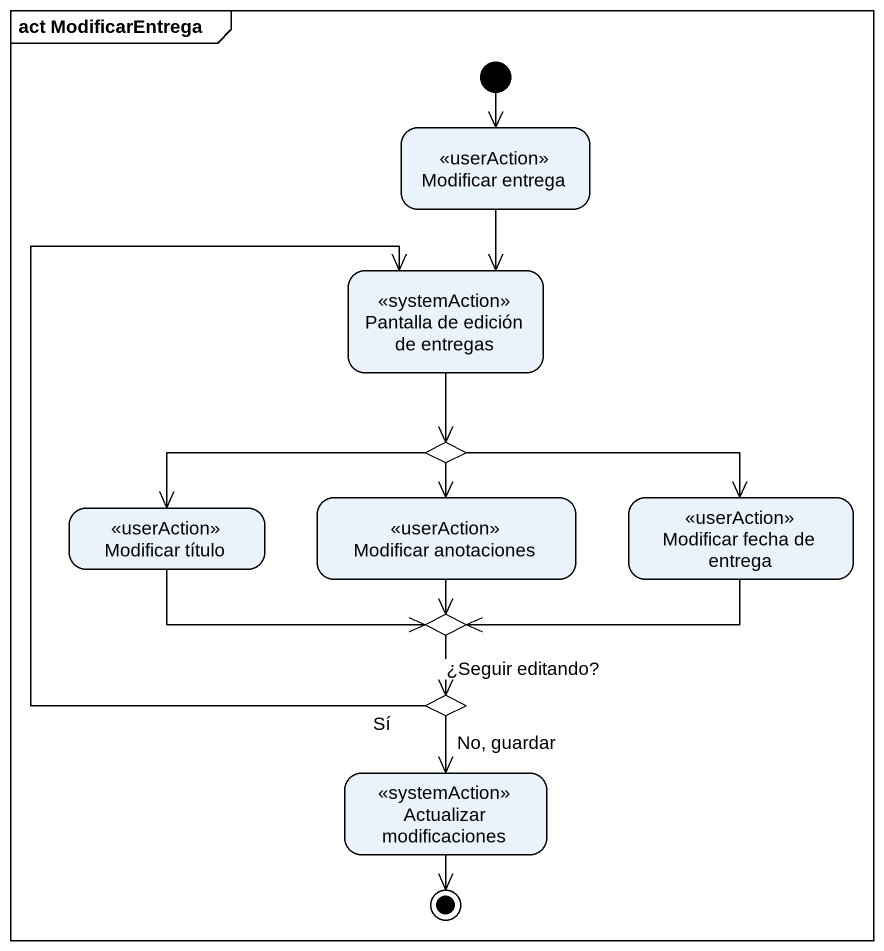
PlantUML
@startuml
mainframe act ModificarEntrega
hide empty description
state "Modificar entrega" as Modificar_entrega <<userAction>>
state "Pantalla de edición de entregas" as Pantalla_de_edición_de <<systemAction>>
state "Modificar título" as Modificar_título <<userAction>>
state "Modificar anotaciones" as Modificar_anotaciones <<userAction>>
state choice1 <<choice>>
state "Modificar fecha de entrega" as Modificar_fecha_de_entrega <<userAction>>
state choice2 <<choice>>
state choice3 <<choice>>
state "Actualizar modificaciones" as Actualizar_modificaciones <<systemAction>>
[*] --> Modificar_entrega
Modificar_entrega --> Pantalla_de_edición_de
Pantalla_de_edición_de --> choice1
Modificar_título -right-> choice2
Modificar_anotaciones --> choice2
choice1 -left-> Modificar_título
choice1 --> Modificar_anotaciones
choice1 -right-> Modificar_fecha_de_entrega
Modificar_fecha_de_entrega -left-> choice2
choice2 --> choice3 : ¿Seguir editando?
choice3 -up-> Pantalla_de_edición_de : Sí
choice3 --> Actualizar_modificaciones : No, guardar
Actualizar_modificaciones --> [*]
@enduml
